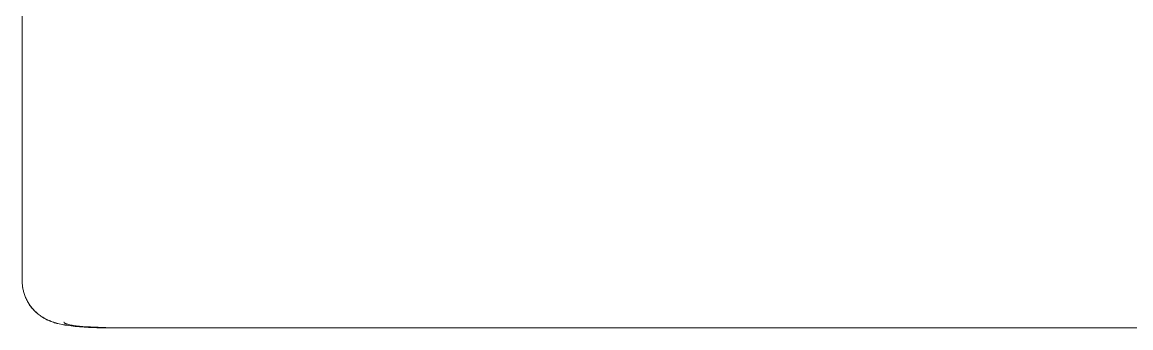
# Model space of a CAD drawing. Header units: inches. Extents: x -9 to 187, y -3 to 135.
# Drawn here: x -1.95 to 3.27, y 113.2 to 114.64 of the extents above; entities that cross this region are included whole.
import ezdxf

# ---------------------------------------------------------------- set-up
doc = ezdxf.new("R2010")
doc.units = ezdxf.units.IN
doc.layers.add('ZANO_R', color=7, linetype='Continuous', lineweight=0)

msp = doc.modelspace()

# ---------------------------------------------------------------- linework, layer by layer
at = {"layer": 'ZANO_R'}
for p, q in [((-1.94527, 114.20555), (-1.94527, 115.29933)), ((-1.94527, 113.42446), (-1.94527, 114.20555)), ((-1.94522, 113.41973), (-1.94527, 113.42446)), ((-1.94505, 113.41499), (-1.94522, 113.41973)), ((-1.94477, 113.41026), (-1.94505, 113.41499)), ((-1.94437, 113.40552), (-1.94477, 113.41026)), ((-1.94387, 113.40079), (-1.94437, 113.40552)), ((-1.94325, 113.39606), (-1.94387, 113.40079)), ((-1.94298, 113.39354), (-1.94386, 113.4)), ((-1.94251, 113.39136), (-1.94325, 113.39606)), ((-1.94189, 113.38711), (-1.94298, 113.39354)), ((-1.94167, 113.38667), (-1.94251, 113.39136)), ((-1.94059, 113.3807), (-1.94189, 113.38711)), ((-1.94071, 113.382), (-1.94167, 113.38667)), ((-1.93965, 113.37735), (-1.94071, 113.382)), ((-1.93907, 113.37434), (-1.94059, 113.3807)), ((-1.93847, 113.37274), (-1.93965, 113.37735)), ((-1.93736, 113.36803), (-1.93907, 113.37434)), ((-1.93718, 113.36815), (-1.93847, 113.37274)), ((-1.93543, 113.36179), (-1.93736, 113.36803)), ((-1.93579, 113.36361), (-1.93718, 113.36815)), ((-1.93429, 113.35911), (-1.93579, 113.36361)), ((-1.93331, 113.35561), (-1.93543, 113.36179)), ((-1.93269, 113.35465), (-1.93429, 113.35911)), ((-1.93099, 113.34952), (-1.93331, 113.35561)), ((-1.93099, 113.35023), (-1.93269, 113.35465)), ((-1.929, 113.34544), (-1.93099, 113.35023)), ((-1.929, 113.34472), (-1.93099, 113.34952)), ((-1.92688, 113.34068), (-1.929, 113.34544)), ((-1.92688, 113.33997), (-1.929, 113.34472)), ((-1.92463, 113.33598), (-1.92688, 113.34068)), ((-1.92463, 113.33526), (-1.92688, 113.33997)), ((-1.92226, 113.33132), (-1.92463, 113.33598)), ((-1.92226, 113.33061), (-1.92463, 113.33526)), ((-1.91977, 113.32672), (-1.92226, 113.33132)), ((-1.91977, 113.32601), (-1.92226, 113.33061)), ((-1.91715, 113.32218), (-1.91977, 113.32672)), ((-1.91715, 113.32147), (-1.91977, 113.32601)), ((-1.91442, 113.31771), (-1.91715, 113.32218)), ((-1.91442, 113.317), (-1.91715, 113.32147)), ((-1.91157, 113.31331), (-1.91442, 113.31771)), ((-1.91157, 113.31259), (-1.91442, 113.317)), ((-1.90861, 113.30898), (-1.91157, 113.31331)), ((-1.90861, 113.30827), (-1.91157, 113.31259)), ((-1.90554, 113.30474), (-1.90861, 113.30898)), ((-1.90554, 113.30402), (-1.90861, 113.30827)), ((-1.90236, 113.30057), (-1.90554, 113.30474)), ((-1.90236, 113.29986), (-1.90554, 113.30402)), ((-1.89908, 113.2965), (-1.90236, 113.30057)), ((-1.89908, 113.29578), (-1.90236, 113.29986)), ((-1.8957, 113.29251), (-1.89908, 113.2965)), ((-1.8957, 113.2918), (-1.89908, 113.29578)), ((-1.89222, 113.28862), (-1.8957, 113.29251)), ((-1.89222, 113.28791), (-1.8957, 113.2918)), ((-1.88865, 113.28483), (-1.89222, 113.28862)), ((-1.88865, 113.28412), (-1.89222, 113.28791)), ((-1.88499, 113.28114), (-1.88865, 113.28483)), ((-1.88499, 113.28043), (-1.88865, 113.28412)), ((-1.88121, 113.27751), (-1.88499, 113.28114)), ((-1.88121, 113.2768), (-1.88499, 113.28043)), ((-1.87733, 113.27398), (-1.88121, 113.27751)), ((-1.87733, 113.27327), (-1.88121, 113.2768)), ((-1.87336, 113.27055), (-1.87733, 113.27398)), ((-1.87336, 113.26983), (-1.87733, 113.27327)), ((-1.86931, 113.26721), (-1.87336, 113.27055)), ((-1.86931, 113.2665), (-1.87336, 113.26983)), ((-1.86518, 113.26398), (-1.86931, 113.26721)), ((-1.86518, 113.26327), (-1.86931, 113.2665)), ((-1.86097, 113.26085), (-1.86518, 113.26398)), ((-1.86097, 113.26014), (-1.86518, 113.26327)), ((-1.85668, 113.25783), (-1.86097, 113.26085)), ((-1.85668, 113.25711), (-1.86097, 113.26014)), ((-1.85232, 113.25491), (-1.85668, 113.25783)), ((-1.85232, 113.2542), (-1.85668, 113.25711)), ((-1.84774, 113.25201), (-1.85232, 113.25491)), ((-1.84774, 113.2513), (-1.85232, 113.2542)), ((-1.84309, 113.24923), (-1.84774, 113.25201)), ((-1.84309, 113.24851), (-1.84774, 113.2513)), ((-1.83837, 113.24656), (-1.84309, 113.24923)), ((-1.83837, 113.24584), (-1.84309, 113.24851)), ((-1.83358, 113.244), (-1.83837, 113.24656)), ((-1.83358, 113.24329), (-1.83837, 113.24584)), ((-1.82874, 113.24157), (-1.83358, 113.244)), ((-1.82874, 113.24085), (-1.83358, 113.24329)), ((-1.82383, 113.23924), (-1.82874, 113.24157)), ((-1.82383, 113.23853), (-1.82874, 113.24085)), ((-1.81888, 113.23703), (-1.82383, 113.23924)), ((-1.81888, 113.23632), (-1.82383, 113.23853)), ((-1.81388, 113.23494), (-1.81888, 113.23703)), ((-1.81388, 113.23422), (-1.81888, 113.23632)), ((-1.80865, 113.23288), (-1.81388, 113.23494)), ((-1.80865, 113.23217), (-1.81388, 113.23422)), ((-1.80338, 113.23095), (-1.80865, 113.23288)), ((-1.80338, 113.23023), (-1.80865, 113.23217)), ((-1.79807, 113.22912), (-1.80338, 113.23095)), ((-1.79807, 113.22841), (-1.80338, 113.23023)), ((-1.79272, 113.22741), (-1.79807, 113.22912)), ((-1.79272, 113.22669), (-1.79807, 113.22841)), ((-1.78734, 113.22579), (-1.79272, 113.22741)), ((-1.78734, 113.22508), (-1.79272, 113.22669)), ((-1.78193, 113.22428), (-1.78734, 113.22579)), ((-1.78193, 113.22356), (-1.78734, 113.22508)), ((-1.77104, 113.22152), (-1.78193, 113.22428)), ((-1.77104, 113.22081), (-1.78193, 113.22356)), ((-1.75745, 113.21857), (-1.77104, 113.22152)), ((-1.75745, 113.21785), (-1.77104, 113.22081)), ((-1.74377, 113.21604), (-1.75745, 113.21857)), ((-1.74377, 113.21533), (-1.75745, 113.21785)), ((-1.74843, 113.229), (-1.74844, 113.22914)), ((-1.74842, 113.22887), (-1.74843, 113.229)), ((-1.74841, 113.22873), (-1.74842, 113.22887)), ((-1.74839, 113.2286), (-1.74841, 113.22873)), ((-1.74836, 113.22846), (-1.74839, 113.2286)), ((-1.74833, 113.22832), (-1.74836, 113.22846)), ((-1.74829, 113.22819), (-1.74833, 113.22832)), ((-1.74824, 113.22805), (-1.74829, 113.22819)), ((-1.74819, 113.22791), (-1.74824, 113.22805)), ((-1.74813, 113.22778), (-1.74819, 113.22791)), ((-1.74806, 113.22764), (-1.74813, 113.22778)), ((-1.74799, 113.2275), (-1.74806, 113.22764)), ((-1.74791, 113.22736), (-1.74799, 113.2275)), ((-1.74783, 113.22722), (-1.74791, 113.22736)), ((-1.74774, 113.22708), (-1.74783, 113.22722)), ((-1.74764, 113.22694), (-1.74774, 113.22708)), ((-1.74754, 113.22681), (-1.74764, 113.22694)), ((-1.74742, 113.22667), (-1.74754, 113.22681)), ((-1.74731, 113.22653), (-1.74742, 113.22667)), ((-1.74718, 113.22639), (-1.74731, 113.22653)), ((-1.74705, 113.22625), (-1.74718, 113.22639)), ((-1.74691, 113.22611), (-1.74705, 113.22625)), ((-1.74677, 113.22597), (-1.74691, 113.22611)), ((-1.74662, 113.22583), (-1.74677, 113.22597)), ((-1.74646, 113.22569), (-1.74662, 113.22583)), ((-1.74629, 113.22554), (-1.74646, 113.22569)), ((-1.74612, 113.2254), (-1.74629, 113.22554)), ((-1.74594, 113.22526), (-1.74612, 113.2254)), ((-1.74556, 113.22498), (-1.74594, 113.22526)), ((-1.74515, 113.2247), (-1.74556, 113.22498)), ((-1.74471, 113.22441), (-1.74515, 113.2247)), ((-1.74425, 113.22413), (-1.74471, 113.22441)), ((-1.74375, 113.22384), (-1.74425, 113.22413)), ((-1.72941, 113.21378), (-1.74377, 113.21604)), ((-1.72941, 113.21307), (-1.74377, 113.21533)), ((-1.74323, 113.22356), (-1.74375, 113.22384)), ((-1.74267, 113.22328), (-1.74323, 113.22356)), ((-1.74209, 113.22299), (-1.74267, 113.22328)), ((-1.74148, 113.22271), (-1.74209, 113.22299)), ((-1.74084, 113.22242), (-1.74148, 113.22271)), ((-1.73946, 113.22185), (-1.74084, 113.22242)), ((-1.73797, 113.22128), (-1.73946, 113.22185)), ((-1.73635, 113.22072), (-1.73797, 113.22128)), ((-1.73462, 113.22015), (-1.73635, 113.22072)), ((-1.73276, 113.21959), (-1.73462, 113.22015)), ((-1.73077, 113.21903), (-1.73276, 113.21959)), ((-1.72645, 113.21793), (-1.73077, 113.21903)), ((-1.71501, 113.21186), (-1.72941, 113.21378)), ((-1.71501, 113.21114), (-1.72941, 113.21307)), ((-1.72163, 113.21684), (-1.72645, 113.21793)), ((-1.71635, 113.21578), (-1.72163, 113.21684)), ((-1.7106, 113.21475), (-1.71635, 113.21578)), ((-1.69591, 113.2097), (-1.71501, 113.21186)), ((-1.69591, 113.20899), (-1.71501, 113.21114)), ((-1.70441, 113.21375), (-1.7106, 113.21475)), ((-1.69078, 113.21188), (-1.70441, 113.21375)), ((-1.67608, 113.20789), (-1.69591, 113.2097)), ((-1.67608, 113.20718), (-1.69591, 113.20899)), ((-1.67566, 113.21019), (-1.69078, 113.21188)), ((-1.6337, 113.20516), (-1.67608, 113.20789)), ((-1.6337, 113.20445), (-1.67608, 113.20718)), ((-1.65931, 113.20871), (-1.67566, 113.21019)), ((-1.62405, 113.20644), (-1.65931, 113.20871)), ((-1.59322, 113.2037), (-1.6337, 113.20516)), ((-1.59322, 113.20298), (-1.6337, 113.20445)), ((-1.58741, 113.20514), (-1.62405, 113.20644)), ((-1.5516, 113.20321), (-1.59322, 113.2037)), ((-1.5516, 113.2025), (-1.59322, 113.20298)), ((-1.5516, 113.20473), (-1.58741, 113.20514)), ((3.95988, 113.20321), (-1.5516, 113.20321)), ((3.95988, 113.2025), (-1.5516, 113.2025))]:
    msp.add_line(p, q, dxfattribs=at)

doc.saveas('drawing.dxf')
